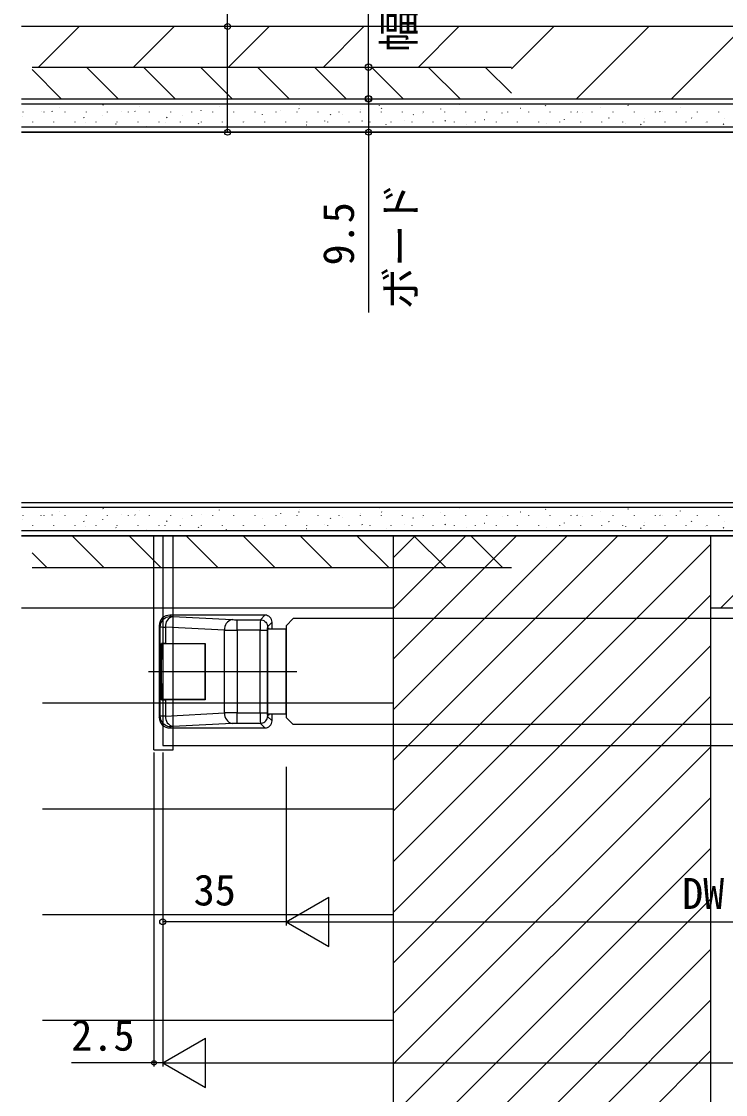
# Model space of a CAD drawing. Units: millimetres, scale not verified. Extents: x -525 to 525, y -783 to 780.
# Drawn here: x -117.5 to 82.3, y 175.3 to 479.8 of the extents above; entities that cross this region are included whole.
import ezdxf
from ezdxf.enums import TextEntityAlignment as Align

# ---------------------------------------------------------------- set-up
doc = ezdxf.new("R2010")
doc.units = ezdxf.units.MM
doc.header["$LTSCALE"] = 4
for name, color, linetype in [('0-3_YKK_12', 2, 'Continuous'), ('0-4_YKK_13', 4, 'Continuous'), ('0-5_YKK_D', 6, 'Continuous'), ('0-7_YSS_K', 3, 'Continuous')]:
    doc.layers.add(name, color=color, linetype=linetype)
doc.styles.add('ＭＳ ゴシック', font='')
doc.styles.get('ＭＳ ゴシック').set_extended_font_data('MS Gothic')

msp = doc.modelspace()

# ---------------------------------------------------------------- linework, layer by layer
at = {"layer": '0-3_YKK_12'}
for p, q in [((-77.377, 333.839), (-77.377, 274.339)), ((-42.377, 308.343), (-40.377, 310.343)), ((-42.377, 308.343), (-42.377, 282.343)), ((205.623, 310.343), (-40.377, 310.343)), ((-42.377, 307.343), (-42.377, 283.343)), ((-40.377, 280.343), (-42.377, 282.343)), ((205.623, 280.343), (-40.377, 280.343)), ((-77.377, 274.339), (468.623, 274.341))]:
    msp.add_line(p, q, dxfattribs=at)
at = {"layer": '0-4_YKK_13'}
for p, q in [((-79.877, 273.139), (-79.877, 333.839)), ((-74.377, 273.139), (-74.377, 333.839)), ((-75.381, 311.339), (-75.067, 311.025)), ((-48.375, 311.339), (-75.381, 311.339)), ((-74.484, 310.957), (-57.72, 310.078)), ((-49.667, 310.047), (-48.375, 311.339)), ((-78.063, 308.029), (-78.377, 308.344)), ((-78.377, 308.344), (-78.377, 282.335)), ((-78.063, 282.65), (-78.063, 308.029)), ((-59.842, 307.082), (-76.605, 307.961)), ((-76.605, 307.961), (-76.605, 303.339)), ((-56.306, 310.047), (-49.667, 310.047)), ((-56.306, 307.051), (-56.306, 310.047)), ((-47.688, 307.589), (-47.688, 283.089)), ((-47.137, 307.589), (-47.688, 307.589)), ((-46.377, 309.342), (-47.67, 308.05)), ((-47.137, 307.339), (-47.137, 307.589)), ((-46.377, 307.339), (-46.377, 309.342)), ((-59.842, 283.597), (-59.842, 307.082)), ((-49.716, 307.051), (-56.306, 307.051)), ((-56.306, 307.051), (-56.306, 283.628)), ((-49.716, 283.628), (-49.716, 307.051)), ((-42.377, 307.339), (-47.719, 307.339)), ((-76.605, 303.339), (-77.748, 303.339)), ((-77.748, 287.339), (-77.748, 303.339)), ((-76.43, 303.239), (-77.518, 303.239)), ((-77.518, 298.839), (-77.518, 303.239)), ((-76.605, 303.339), (-65.377, 303.339)), ((-65.377, 303.239), (-76.43, 303.239)), ((-65.377, 303.339), (-65.377, 287.339)), ((-65.377, 287.439), (-65.377, 303.239)), ((-81.377, 295.339), (-39.309, 295.339)), ((-77.748, 287.339), (-76.605, 287.339)), ((-76.43, 287.439), (-77.518, 287.439)), ((-76.605, 287.339), (-76.605, 282.718)), ((-65.377, 287.339), (-76.605, 287.339)), ((-65.377, 287.439), (-76.43, 287.439)), ((-76.605, 282.718), (-59.842, 283.597)), ((-56.306, 283.628), (-49.716, 283.628)), ((-56.306, 280.632), (-56.306, 283.628)), ((-49.716, 283.628), (-47.719, 283.628)), ((-46.377, 281.337), (-46.377, 283.339)), ((-78.377, 282.335), (-78.063, 282.65)), ((-57.72, 280.601), (-74.484, 279.722)), ((-49.667, 280.632), (-56.306, 280.632)), ((-48.375, 279.339), (-49.667, 280.632)), ((-47.67, 282.629), (-46.377, 281.337)), ((-75.067, 279.654), (-75.381, 279.339)), ((-75.381, 279.339), (-48.375, 279.339)), ((-79.877, 273.139), (-74.377, 273.139))]:
    msp.add_line(p, q, dxfattribs=at)
for points in [[(-78.063, 308.029), (-78.031, 308.455), (-77.94, 308.872), (-77.79, 309.272), (-77.585, 309.646), (-77.328, 309.988), (-77.026, 310.29), (-76.684, 310.547), (-76.31, 310.752), (-75.91, 310.902), (-75.493, 310.994), (-75.067, 311.025)], [(-49.667, 310.047), (-49.321, 310.016), (-48.985, 309.925), (-48.67, 309.778), (-48.385, 309.578), (-48.139, 309.332), (-47.939, 309.047), (-47.791, 308.732), (-47.701, 308.396), (-47.67, 308.05)], [(-49.716, 307.051), (-47.719, 307.051), (-47.719, 283.628)], [(-47.719, 283.339), (-42.377, 283.339), (-42.377, 307.339)], [(-77.293, 291.839), (-77.293, 298.839), (-77.518, 298.839)], [(-77.518, 287.439), (-77.518, 291.839), (-77.293, 291.839)], [(-47.688, 283.089), (-47.137, 283.089), (-47.137, 283.339)], [(-75.067, 279.654), (-75.493, 279.685), (-75.91, 279.777), (-76.31, 279.927), (-76.684, 280.132), (-77.026, 280.389), (-77.328, 280.691), (-77.585, 281.033), (-77.79, 281.407), (-77.94, 281.807), (-78.031, 282.224), (-78.063, 282.65)], [(-49.667, 280.632), (-49.321, 280.663), (-48.985, 280.754), (-48.67, 280.901), (-48.385, 281.101), (-48.139, 281.347), (-47.939, 281.632), (-47.791, 281.947), (-47.701, 282.283), (-47.67, 282.629)]]:
    msp.add_lwpolyline(points, dxfattribs=at)
for centre, radius, start, end in [((-75.383, 308.345), 2.994, 89.96782, 180.03218), ((-73.864, 308.268), 2.759, 102.98938, 186.40774), ((-74.53, 313.077), 2.121, 255.33304, 271.24019), ((-48.373, 309.343), 1.996, 359.96796, 90.03204), ((-76.815, 319.015), 11.057, 263.52066, 271.0879), ((-57.1, 307.39), 2.759, 102.98938, 186.40774), ((-56.389, 338.825), 28.778, 267.34813, 270.16471), ((-5.536, 307.817), 44.187, 177.1073, 180.99321), ((-42.299, 307.282), 5.425, 171.86503, 182.44066), ((-56.553, 482.289), 175.238, 268.92448, 270.08052), ((-56.995, 283.364), 2.857, 175.32403, 255.27885), ((-56.477, 99.657), 183.971, 89.94692, 91.04808), ((3.041, 283.004), 52.761, 179.32261, 182.57688), ((-42.299, 283.397), 5.425, 177.55934, 188.13497), ((-75.383, 282.334), 2.994, 179.96782, 270.03218), ((-76.638, 267.892), 14.826, 89.87498, 95.51645), ((-73.758, 282.485), 2.857, 175.32403, 255.27885), ((-56.389, 251.854), 28.778, 89.83529, 92.65187), ((-48.373, 281.336), 1.996, 269.96796, 0.03204), ((-74.53, 277.602), 2.121, 88.75981, 104.66696)]:
    msp.add_arc(centre, radius, start, end, dxfattribs=at)
at = {"layer": '0-5_YKK_D'}
for p, q in [((-30.989, 466.839), (-17.989, 466.839)), ((-32.989, 457.839), (-17.989, 457.839)), ((-30.989, 457.839), (-17.989, 457.839)), ((-32.989, 448.339), (-17.989, 448.339)), ((-79.877, 272.339), (-79.877, 183.339)), ((-77.377, 272.339), (-77.377, 183.339)), ((-77.377, 268.339), (-77.377, 183.339)), ((-77.377, 268.339), (-77.377, 223.34)), ((-42.377, 268.34), (-42.377, 223.34)), ((-42.377, 268.34), (-42.377, 223.34)), ((-42.377, 224.34), (-30.253, 231.34)), ((-30.253, 217.34), (-30.253, 231.34)), ((-42.377, 224.34), (-77.377, 224.34)), ((-42.377, 224.34), (-30.253, 217.34)), ((-42.377, 224.34), (-18.129, 224.34)), ((-28.377, 224.34), (193.623, 224.34)), ((-77.377, 184.339), (-65.253, 191.339)), ((-65.253, 177.339), (-65.253, 191.339)), ((-77.377, 184.339), (-65.253, 177.339)), ((-77.377, 184.339), (-53.129, 184.339)), ((-63.377, 184.339), (454.623, 184.339))]:
    msp.add_line(p, q, dxfattribs=at)
for points in [[(-58.989, 448.339), (-58.989, 478.339), (-58.989, 534.376)], [(-18.989, 457.839), (-18.989, 466.839), (-18.989, 506.539)], [(-18.989, 457.839), (-18.989, 448.339), (-18.989, 397.212)], [(-77.377, 184.339), (-79.877, 184.339), (-103.255, 184.339)]]:
    msp.add_lwpolyline(points, dxfattribs=at)
for centre, radius in [((-58.989, 478.339), 0.85), ((-18.989, 466.839), 0.925), ((-18.989, 457.839), 0.925), ((-18.989, 457.839), 0.85), ((-58.989, 448.339), 0.85), ((-18.989, 448.339), 0.85), ((-77.377, 224.34), 0.85), ((-79.877, 184.339), 0.637)]:
    msp.add_circle(centre, radius, dxfattribs=at)
at = {"layer": '0-7_YSS_K'}
for p, q in [((217.623, 478.339), (-117.466, 478.339)), ((-112.609, 466.839), (-101.109, 478.339)), ((-85.668, 466.839), (-74.168, 478.339)), ((-58.728, 466.839), (-47.228, 478.339)), ((-31.787, 466.839), (-20.287, 478.339)), ((-4.846, 466.839), (6.654, 478.339)), ((21.542, 466.287), (33.595, 478.339)), ((40.035, 457.839), (60.535, 478.339)), ((66.976, 457.839), (87.476, 478.339)), ((-114.466, 466.839), (21.542, 466.839)), ((-106.181, 457.839), (-114.466, 466.124)), ((-90.016, 457.839), (-99.016, 466.839)), ((-73.852, 457.839), (-82.852, 466.839)), ((-57.687, 457.839), (-66.687, 466.839)), ((-41.523, 457.839), (-50.523, 466.839)), ((-25.359, 457.839), (-34.359, 466.839)), ((-9.194, 457.839), (-18.194, 466.839)), ((6.97, 457.839), (-2.03, 466.839)), ((21.542, 459.433), (14.135, 466.839)), ((187.423, 456.339), (-117.466, 456.339)), ((-116.981, 454.001), (-116.981, 454.101)), ((-111.858, 454.151), (-111.865, 454.169)), ((-111.001, 454.001), (-111.001, 454.101)), ((-108.637, 454.103), (-108.747, 454.27)), ((-106.6, 455.348), (-106.607, 455.367)), ((-105.021, 454.001), (-105.021, 454.101)), ((-99.041, 454.001), (-99.041, 454.101)), ((-94.184, 455.944), (-94.295, 456.111)), ((-93.061, 454.001), (-93.061, 454.101)), ((-89.185, 454.304), (-89.191, 454.323)), ((-87.081, 454.001), (-87.081, 454.101)), ((-85.178, 454.175), (-85.288, 454.342)), ((-83.927, 455.502), (-83.933, 455.52)), ((-81.101, 454.001), (-81.101, 454.101)), ((-75.121, 454.001), (-75.121, 454.101)), ((-69.141, 454.001), (-69.141, 454.101)), ((-66.511, 454.457), (-66.518, 454.476)), ((-63.161, 454.001), (-63.161, 454.101)), ((-61.253, 455.655), (-61.26, 455.674)), ((-57.181, 454.001), (-57.181, 454.101)), ((-51.201, 454.001), (-51.201, 454.101)), ((-45.221, 454.001), (-45.221, 454.101)), ((-43.838, 454.61), (-43.845, 454.629)), ((-39.241, 454.001), (-39.241, 454.101)), ((-38.668, 454.936), (-38.778, 455.103)), ((-38.58, 455.808), (-38.587, 455.827)), ((-33.261, 454.001), (-33.261, 454.101)), ((-27.281, 454.001), (-27.281, 454.101)), ((-21.301, 454.001), (-21.301, 454.101)), ((-21.165, 454.764), (-21.171, 454.783)), ((-15.907, 455.962), (-15.913, 455.98)), ((-15.321, 454.001), (-15.321, 454.101)), ((-15.209, 455.008), (-15.319, 455.175)), ((-9.341, 454.001), (-9.341, 454.101)), ((-3.716, 453.625), (-3.722, 453.644)), ((-3.361, 454.001), (-3.361, 454.101)), ((1.509, 454.917), (1.502, 454.936)), ((2.619, 454.001), (2.619, 454.101)), ((6.767, 456.115), (6.76, 456.134)), ((8.599, 454.001), (8.599, 454.101)), ((14.579, 454.001), (14.579, 454.101)), ((18.958, 453.778), (18.951, 453.797)), ((20.559, 454.001), (20.559, 454.101)), ((24.182, 455.07), (24.175, 455.089)), ((26.539, 454.001), (26.539, 454.101)), ((29.44, 456.268), (29.433, 456.287)), ((31.301, 455.769), (31.191, 455.936)), ((32.519, 454.001), (32.519, 454.101)), ((38.499, 454.001), (38.499, 454.101)), ((40.308, 454), (40.197, 454.167)), ((41.631, 453.932), (41.624, 453.951)), ((44.479, 454.001), (44.479, 454.101)), ((46.855, 455.224), (46.849, 455.243)), ((50.459, 454.001), (50.459, 454.101)), ((54.761, 455.841), (54.65, 456.008)), ((56.439, 454.001), (56.439, 454.101)), ((62.419, 454.001), (62.419, 454.101)), ((63.767, 454.072), (63.657, 454.239)), ((64.304, 454.085), (64.298, 454.104)), ((68.399, 454.001), (68.399, 454.101)), ((69.529, 455.377), (69.522, 455.396)), ((74.379, 454.001), (74.379, 454.101)), ((80.359, 454.001), (80.359, 454.101)), ((-117.082, 452.859), (-117.089, 452.877)), ((-114.231, 451.151), (-114.231, 451.251)), ((-108.251, 451.151), (-108.251, 451.251)), ((-102.271, 451.151), (-102.271, 451.251)), ((-99.631, 452.334), (-99.741, 452.501)), ((-99.4, 451.06), (-99.406, 451.079)), ((-96.291, 451.151), (-96.291, 451.251)), ((-94.409, 453.012), (-94.416, 453.031)), ((-90.624, 450.565), (-90.735, 450.732)), ((-90.311, 451.151), (-90.311, 451.251)), ((-84.331, 451.151), (-84.331, 451.251)), ((-78.351, 451.151), (-78.351, 451.251)), ((-76.726, 451.213), (-76.733, 451.232)), ((-76.171, 452.406), (-76.282, 452.573)), ((-72.371, 451.151), (-72.371, 451.251)), ((-71.736, 453.165), (-71.742, 453.184)), ((-67.165, 450.637), (-67.275, 450.804)), ((-66.391, 451.151), (-66.391, 451.251)), ((-60.411, 451.151), (-60.411, 451.251)), ((-54.431, 451.151), (-54.431, 451.251)), ((-54.053, 451.367), (-54.06, 451.385)), ((-49.062, 453.318), (-49.069, 453.337)), ((-48.451, 451.151), (-48.451, 451.251)), ((-42.471, 451.151), (-42.471, 451.251)), ((-36.491, 451.151), (-36.491, 451.251)), ((-31.38, 451.52), (-31.386, 451.539)), ((-30.511, 451.151), (-30.511, 451.251)), ((-29.661, 453.167), (-29.772, 453.334)), ((-26.389, 453.472), (-26.396, 453.491)), ((-24.531, 451.151), (-24.531, 451.251)), ((-20.655, 451.398), (-20.765, 451.565)), ((-18.551, 451.151), (-18.551, 451.251)), ((-12.571, 451.151), (-12.571, 451.251)), ((-8.706, 451.673), (-8.713, 451.692)), ((-6.591, 451.151), (-6.591, 451.251)), ((-6.202, 453.239), (-6.313, 453.406)), ((-0.611, 451.151), (-0.611, 451.251)), ((2.804, 451.47), (2.694, 451.637)), ((5.369, 451.151), (5.369, 451.251)), ((8.709, 450.629), (8.703, 450.648)), ((11.349, 451.151), (11.349, 451.251)), ((13.967, 451.826), (13.96, 451.845)), ((17.329, 451.151), (17.329, 451.251)), ((23.309, 451.151), (23.309, 451.251)), ((29.289, 451.151), (29.289, 451.251)), ((31.383, 450.782), (31.376, 450.801)), ((35.269, 451.151), (35.269, 451.251)), ((36.64, 451.98), (36.634, 451.999)), ((41.249, 451.151), (41.249, 451.251)), ((47.229, 451.151), (47.229, 451.251)), ((49.314, 452.231), (49.204, 452.398)), ((53.209, 451.151), (53.209, 451.251)), ((54.056, 450.935), (54.049, 450.954)), ((58.321, 450.462), (58.21, 450.629)), ((59.189, 451.151), (59.189, 451.251)), ((59.314, 452.133), (59.307, 452.152)), ((65.169, 451.151), (65.169, 451.251)), ((71.149, 451.151), (71.149, 451.251)), ((72.773, 452.303), (72.663, 452.47)), ((76.729, 451.089), (76.723, 451.107)), ((77.129, 451.151), (77.129, 451.251)), ((81.78, 450.534), (81.669, 450.701)), ((81.987, 452.286), (81.98, 452.305)), ((-117.466, 449.839), (187.623, 449.839)), ((-117.466, 448.339), (165.234, 448.339)), ((187.623, 448.339), (-117.466, 448.339)), ((-104.657, 449.862), (-104.664, 449.881)), ((-81.984, 450.015), (-81.991, 450.034)), ((-59.311, 450.169), (-59.317, 450.188)), ((-36.637, 450.322), (-36.644, 450.341)), ((-13.964, 450.475), (-13.971, 450.494)), ((11.719, 449.839), (11.7, 449.868)), ((-117.466, 343.339), (187.623, 343.339)), ((187.623, 341.839), (-117.466, 341.839)), ((-94.184, 341.444), (-94.295, 341.611)), ((-83.927, 341.002), (-83.933, 341.02)), ((-61.253, 341.155), (-61.26, 341.174)), ((-38.58, 341.308), (-38.587, 341.327)), ((-15.907, 341.462), (-15.913, 341.48)), ((6.767, 341.615), (6.76, 341.634)), ((29.44, 341.768), (29.433, 341.787)), ((31.301, 341.269), (31.191, 341.436)), ((54.761, 341.341), (54.65, 341.508)), ((-117.082, 338.359), (-117.089, 338.377)), ((-116.981, 339.501), (-116.981, 339.601)), ((-111.858, 339.651), (-111.865, 339.669)), ((-111.001, 339.501), (-111.001, 339.601)), ((-108.637, 339.603), (-108.747, 339.77)), ((-106.6, 340.848), (-106.607, 340.867)), ((-105.021, 339.501), (-105.021, 339.601)), ((-99.631, 337.834), (-99.741, 338.001)), ((-99.041, 339.501), (-99.041, 339.601)), ((-94.409, 338.512), (-94.416, 338.531)), ((-93.061, 339.501), (-93.061, 339.601)), ((-89.185, 339.804), (-89.191, 339.823)), ((-87.081, 339.501), (-87.081, 339.601)), ((-85.178, 339.675), (-85.288, 339.842)), ((-81.101, 339.501), (-81.101, 339.601)), ((-76.171, 337.906), (-76.282, 338.073)), ((-75.121, 339.501), (-75.121, 339.601)), ((-71.736, 338.665), (-71.742, 338.684)), ((-69.141, 339.501), (-69.141, 339.601)), ((-66.511, 339.957), (-66.518, 339.976)), ((-63.161, 339.501), (-63.161, 339.601)), ((-57.181, 339.501), (-57.181, 339.601)), ((-51.201, 339.501), (-51.201, 339.601)), ((-49.062, 338.818), (-49.069, 338.837)), ((-45.221, 339.501), (-45.221, 339.601)), ((-43.838, 340.11), (-43.845, 340.129)), ((-39.241, 339.501), (-39.241, 339.601)), ((-38.668, 340.436), (-38.778, 340.603)), ((-33.261, 339.501), (-33.261, 339.601)), ((-29.661, 338.667), (-29.772, 338.834)), ((-27.281, 339.501), (-27.281, 339.601)), ((-26.389, 338.972), (-26.396, 338.991)), ((-21.301, 339.501), (-21.301, 339.601)), ((-21.165, 340.264), (-21.171, 340.283)), ((-15.321, 339.501), (-15.321, 339.601)), ((-15.209, 340.508), (-15.319, 340.675)), ((-9.341, 339.501), (-9.341, 339.601)), ((-6.202, 338.739), (-6.313, 338.906)), ((-3.716, 339.125), (-3.722, 339.144)), ((-3.361, 339.501), (-3.361, 339.601)), ((1.509, 340.417), (1.502, 340.436)), ((2.619, 339.501), (2.619, 339.601)), ((8.599, 339.501), (8.599, 339.601)), ((14.579, 339.501), (14.579, 339.601)), ((18.958, 339.278), (18.951, 339.297)), ((20.559, 339.501), (20.559, 339.601)), ((24.182, 340.57), (24.175, 340.589)), ((26.539, 339.501), (26.539, 339.601)), ((32.519, 339.501), (32.519, 339.601)), ((38.499, 339.501), (38.499, 339.601)), ((40.308, 339.5), (40.197, 339.667)), ((41.631, 339.432), (41.624, 339.451)), ((44.479, 339.501), (44.479, 339.601)), ((46.855, 340.724), (46.849, 340.743)), ((50.459, 339.501), (50.459, 339.601)), ((56.439, 339.501), (56.439, 339.601)), ((62.419, 339.501), (62.419, 339.601)), ((63.767, 339.572), (63.657, 339.739)), ((64.304, 339.585), (64.298, 339.604)), ((68.399, 339.501), (68.399, 339.601)), ((69.529, 340.877), (69.522, 340.896)), ((72.773, 337.803), (72.663, 337.97)), ((74.379, 339.501), (74.379, 339.601)), ((80.359, 339.501), (80.359, 339.601)), ((-117.466, 335.339), (187.423, 335.339)), ((-114.231, 336.651), (-114.231, 336.751)), ((-108.251, 336.651), (-108.251, 336.751)), ((-104.657, 335.362), (-104.664, 335.381)), ((-102.271, 336.651), (-102.271, 336.751)), ((-99.4, 336.56), (-99.406, 336.579)), ((-96.291, 336.651), (-96.291, 336.751)), ((-90.624, 336.065), (-90.735, 336.232)), ((-90.311, 336.651), (-90.311, 336.751)), ((-84.331, 336.651), (-84.331, 336.751)), ((-81.984, 335.515), (-81.991, 335.534)), ((-78.351, 336.651), (-78.351, 336.751)), ((-76.726, 336.713), (-76.733, 336.732)), ((-72.371, 336.651), (-72.371, 336.751)), ((-67.165, 336.137), (-67.275, 336.304)), ((-66.391, 336.651), (-66.391, 336.751)), ((-60.411, 336.651), (-60.411, 336.751)), ((-59.311, 335.669), (-59.317, 335.688)), ((-54.431, 336.651), (-54.431, 336.751)), ((-54.053, 336.867), (-54.06, 336.885)), ((-48.451, 336.651), (-48.451, 336.751)), ((-42.471, 336.651), (-42.471, 336.751)), ((-36.637, 335.822), (-36.644, 335.841)), ((-36.491, 336.651), (-36.491, 336.751)), ((-31.38, 337.02), (-31.386, 337.039)), ((-30.511, 336.651), (-30.511, 336.751)), ((-24.531, 336.651), (-24.531, 336.751)), ((-20.655, 336.898), (-20.765, 337.065)), ((-18.551, 336.651), (-18.551, 336.751)), ((-13.964, 335.975), (-13.971, 335.994)), ((-12.571, 336.651), (-12.571, 336.751)), ((-8.706, 337.173), (-8.713, 337.192)), ((-6.591, 336.651), (-6.591, 336.751)), ((-0.611, 336.651), (-0.611, 336.751)), ((2.804, 336.97), (2.694, 337.137)), ((5.369, 336.651), (5.369, 336.751)), ((8.709, 336.129), (8.703, 336.148)), ((11.349, 336.651), (11.349, 336.751)), ((11.719, 335.339), (11.7, 335.368)), ((13.967, 337.326), (13.96, 337.345)), ((17.329, 336.651), (17.329, 336.751)), ((23.309, 336.651), (23.309, 336.751)), ((29.289, 336.651), (29.289, 336.751)), ((31.383, 336.282), (31.376, 336.301)), ((35.269, 336.651), (35.269, 336.751)), ((36.64, 337.48), (36.634, 337.499)), ((41.249, 336.651), (41.249, 336.751)), ((47.229, 336.651), (47.229, 336.751)), ((49.314, 337.731), (49.204, 337.898)), ((53.209, 336.651), (53.209, 336.751)), ((54.056, 336.435), (54.049, 336.454)), ((58.321, 335.962), (58.21, 336.129)), ((59.189, 336.651), (59.189, 336.751)), ((59.314, 337.633), (59.307, 337.652)), ((65.169, 336.651), (65.169, 336.751)), ((71.149, 336.651), (71.149, 336.751)), ((76.729, 336.589), (76.723, 336.607)), ((77.129, 336.651), (77.129, 336.751)), ((81.78, 336.034), (81.669, 336.201)), ((81.987, 337.786), (81.98, 337.805)), ((-117.466, 333.839), (187.623, 333.839)), ((-94.088, 324.839), (-103.088, 333.839)), ((-77.924, 324.839), (-86.924, 333.839)), ((-61.759, 324.839), (-70.759, 333.839)), ((-45.595, 324.839), (-54.595, 333.839)), ((-29.43, 324.839), (-38.43, 333.839)), ((-13.266, 324.839), (-22.266, 333.839)), ((-11.974, 333.839), (-11.974, 29.267)), ((-11.974, 327.601), (-5.736, 333.839)), ((-11.974, 313.232), (8.633, 333.839)), ((-11.974, 298.864), (23.001, 333.839)), ((-11.974, 284.495), (37.37, 333.839)), ((-11.974, 270.127), (51.738, 333.839)), ((-11.974, 255.759), (66.107, 333.839)), ((2.899, 324.839), (-6.101, 333.839)), ((19.063, 324.839), (10.063, 333.839)), ((78.026, 333.839), (78.026, 29.267)), ((80.865, 313.34), (101.365, 333.839)), ((-110.253, 324.839), (-114.466, 329.052)), ((-11.974, 241.39), (78.026, 331.39)), ((-114.466, 324.839), (21.542, 324.839)), ((-11.974, 227.022), (78.026, 317.022)), ((-11.974, 313.339), (-117.466, 313.339)), ((217.623, 313.341), (78.026, 313.339)), ((-11.974, 212.653), (78.026, 302.653)), ((-11.974, 286.336), (-111.466, 286.336)), ((-11.974, 198.285), (78.026, 288.285)), ((-11.974, 183.916), (78.026, 273.916)), ((-11.974, 169.548), (78.026, 259.548)), ((-11.974, 256.336), (-111.466, 256.336)), ((-11.974, 155.18), (78.026, 245.18)), ((-11.974, 140.811), (78.026, 230.811)), ((-11.974, 226.336), (-111.466, 226.336)), ((-11.974, 126.443), (78.026, 216.443)), ((-11.974, 112.074), (78.026, 202.074)), ((-11.974, 196.336), (-111.466, 196.336)), ((-11.974, 97.706), (78.026, 187.706))]:
    msp.add_line(p, q, dxfattribs=at)
msp.add_lwpolyline([(-117.466, 457.839), (187.623, 457.839), (187.623, 333.839), (-117.466, 333.839)], dxfattribs=at)

# ---------------------------------------------------------------- texts
at = {"layer": '0-5_YKK_D', "style": 'ＭＳ ゴシック'}
for s, p in [('幅木', (-3.375, 471.085)), ('ボード', (-2.898, 398.099)), ('9.5', (-20.489, 410.542))]:
    msp.add_text(s, height=8.798, rotation=90, dxfattribs=at).set_placement(p, align=Align.BOTTOM_LEFT)
for s, p in [('35', (-68.605, 226.34)), ('DW', (69.975, 225.34)), ('2.5', (-103.341, 185.139))]:
    msp.add_text(s, height=8.798, dxfattribs=at).set_placement(p, align=Align.BOTTOM_LEFT)

doc.saveas('drawing.dxf')
